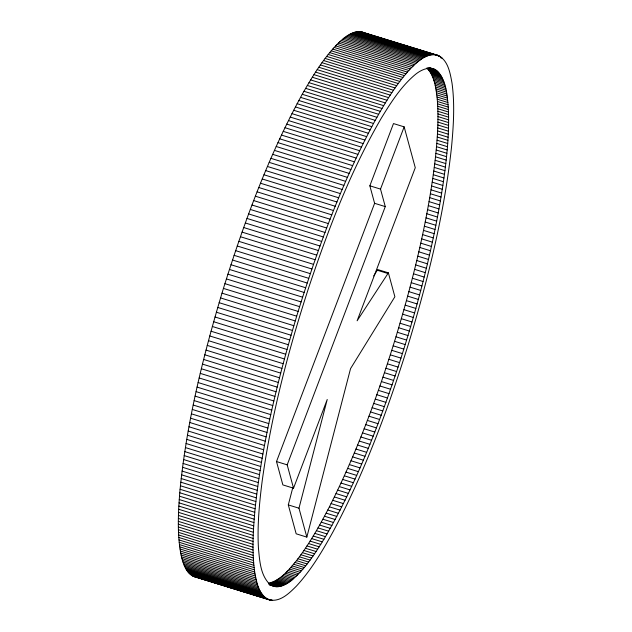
<?xml version="1.0" encoding="UTF-8"?>
<svg xmlns="http://www.w3.org/2000/svg" width="632" height="632" viewBox="0 0 632 632"><rect width="100%" height="100%" fill="white"/><g stroke="black" fill="none" stroke-linecap="round" stroke-linejoin="round"><path stroke-width="0.95" d="M198.969 577.379C187.428 577.601 183.035 564.234 181.084 554.991C177.055 534.514 178.2 513.445 179.757 492.763C186.29 423.235 203.314 355.121 223.436 288.405C244.308 221.729 268.568 155.67 302.238 94.287C312.627 76.124 323.584 57.891 338.452 42.992C345.222 36.593 355.405 28.061 365.162 33.283L393.175 41.91M269.611 599.934C258.678 595.699 256.592 582.127 254.696 571.992C251.805 551.025 253.163 529.75 255.099 508.76C262.233 441.665 278.625 375.89 298.13 311.418C318.252 246.962 341.715 183.193 373.512 123.493C384.122 104.28 395.348 85.091 410.302 68.888C417.31 61.968 426.244 52.804 437.083 55.079C448.025 59.305 450.103 72.877 451.998 83.021C454.89 103.988 453.531 125.262 451.603 146.245C444.462 213.347 428.069 279.123 408.564 343.595C388.443 408.051 364.98 471.82 333.183 531.512C322.581 550.725 311.347 569.914 296.392 586.125C289.385 593.045 280.45 602.201 269.611 599.934L193.969 576.597M279.297 586.567L268.632 583.281C280.711 580.334 288.871 569.724 296.487 560.655C309.38 543.978 319.745 525.516 329.414 506.832C356.962 452.441 378.007 394.984 395.964 336.793C413.352 279.06 427.919 220.236 435.132 160.291C437.368 140.035 438.94 119.559 437.249 99.2C435.93 88.417 434.832 76.14 426.805 68.003L437.478 71.29C446.484 80.706 447.061 94.855 448.27 107.116C449.486 129.576 447.338 152.059 444.47 174.314C435.377 239.891 418.495 304.182 398.081 367.081C378.56 425.399 356.456 483.338 325.488 536.663C315.992 552.171 306.07 567.971 292.103 579.892C286.146 585.098 276.144 590.075 269.216 583.723C260.21 574.306 259.633 560.157 258.425 547.889C257.208 525.437 259.357 502.954 262.225 480.699C271.318 415.113 288.2 350.831 308.613 287.931C328.142 229.606 350.239 171.675 381.207 118.35C390.702 102.834 400.625 87.042 414.592 75.121C420.557 69.915 430.558 64.938 437.478 71.29M373.694 275.979L377.707 269.564L388.38 272.85L394.882 296.748L350.547 368.63L306.836 537.097L296.171 533.811L288.303 504.913L292.766 487.746M306.836 537.097L298.976 508.199L327.226 399.487L293.532 488.188L282.86 484.902L276.508 461.558L374.61 203.314L369.846 185.808L393.483 123.572L404.156 126.858L415.271 167.709L357.12 320.795L388.38 272.85M293.532 488.188L287.181 464.844L385.275 206.601L380.511 189.094L404.156 126.858M361.409 31.829L438.031 55.403M360.406 31.671L438.956 55.806M395.04 42.486L439.856 56.295M359.379 31.6L434.081 54.613M373.504 36.158L376.301 37.019M414.584 48.814L417.389 49.675M424.854 51.974L427.659 52.835M438.861 56.288L440.733 56.864M358.328 31.608L433.031 54.621M357.254 31.703L431.948 54.715M440.528 57.678L442.392 58.255M356.156 31.877L430.85 54.889M355.034 32.137L429.728 55.15M353.888 32.477L428.583 55.49M352.719 32.904L427.414 55.916M351.526 33.417L426.221 56.422M350.31 34.002L425.012 57.014M349.077 34.673L423.772 57.686M347.821 35.431L422.516 58.444M346.541 36.269L421.236 59.282M345.246 37.185L419.94 60.198M343.927 38.189L418.621 61.201M342.584 39.271L417.278 62.276M341.225 40.432L415.919 63.437M430.566 68.003L434.152 69.149M429.626 67.829L435.021 69.567M428.757 67.869L435.867 70.065M427.793 67.893L436.688 70.634M339.85 41.672L414.545 64.685M427.58 68.73L438.245 72.016M428.322 69.536L438.987 72.822M429.033 70.421L439.706 73.707M338.452 42.992L413.146 66.005M429.721 71.384L440.393 74.671M430.384 72.427L441.057 75.714M337.038 44.398L411.732 67.411M431.024 73.541L441.697 76.828M431.632 74.734L442.305 78.02M335.608 45.875L410.302 68.888M432.217 75.998L442.89 79.284M432.77 77.349L443.443 80.635M334.154 47.44L408.849 70.452M433.299 78.763L443.972 82.049M332.693 49.075L407.387 72.088M433.797 80.256L444.47 83.543M434.271 81.828L444.944 85.115M331.208 50.797L405.902 73.802M434.713 83.471L445.386 86.758M329.707 52.59L404.401 75.595M435.132 85.186L445.805 88.472M435.519 86.971L446.192 90.258M328.19 54.455L402.892 77.467M435.882 88.836L446.548 92.122M326.665 56.406L401.36 79.411M436.214 90.763L446.879 94.05M325.117 58.428L399.819 81.433M436.514 92.77L447.187 96.056M436.791 94.84L447.456 98.134M323.56 60.522L398.255 83.535M437.036 96.988L447.709 100.275M321.988 62.694L396.683 85.707M437.249 99.2L447.922 102.487M320.4 64.938L395.103 87.951M437.439 101.483L448.112 104.77M318.805 67.253L393.499 90.265M437.597 103.83L448.27 107.116M437.731 106.247L448.404 109.534M317.193 69.646L391.895 92.659M437.834 108.728L448.499 112.014M315.573 72.111L390.268 95.116M437.905 111.279L448.578 114.566M313.938 74.639L388.641 97.652M437.944 113.894L448.617 117.181M312.295 77.246L386.989 100.251M437.96 116.572L448.633 119.859M310.644 79.916L385.338 102.921M437.944 119.314L448.617 122.6M437.905 122.11L448.578 125.405M308.977 82.658L383.671 105.663M437.834 124.978L448.499 128.264M307.302 85.462L382.005 108.475M437.731 127.901L448.404 131.187M305.619 88.338L380.322 111.35M437.597 130.887L448.27 134.174M303.937 91.277L378.631 114.289M437.439 133.937L448.112 137.223M302.238 94.287L376.933 117.291M437.249 137.033L447.922 140.32M300.532 97.352L375.226 120.364M437.036 140.193L447.709 143.48M298.817 100.488L373.512 123.493M436.791 143.409L447.464 146.695M297.103 103.68L371.798 126.692M436.514 146.679L447.187 149.966M436.214 150.005L446.879 153.292M295.381 106.934L370.076 129.947M435.882 153.379L446.548 156.665M293.651 110.252L368.345 133.257M435.519 156.807L446.192 160.101M291.913 113.626L366.615 136.638M435.132 160.291L445.805 163.577M290.175 117.054L364.877 140.067M434.713 163.822L445.386 167.109M288.437 120.546L363.131 143.559M434.271 167.401L444.944 170.687M286.691 124.093L361.393 147.106M433.797 171.027L444.47 174.314M284.945 127.696L359.648 150.708M433.299 174.701L443.972 177.987M283.199 131.353L357.894 154.358M432.77 178.422L443.443 181.708M281.453 135.058L356.148 158.071M432.217 182.182L442.89 185.468M279.7 138.819L354.394 161.832M431.632 185.99L442.305 189.276M277.954 142.627L352.648 165.639M431.024 189.837L441.697 193.123M430.384 193.732L441.057 197.018M276.2 146.49L350.894 169.495M429.728 197.658L440.393 200.944M274.454 150.392L349.148 173.405M429.033 201.624L439.706 204.918M272.7 154.35L347.395 177.355M369.846 185.808L380.511 189.094M428.322 205.629L438.987 208.923M270.954 158.348L345.649 181.36M427.58 209.674L438.245 212.96M269.208 162.392L343.911 185.405M426.805 213.75L437.478 217.037M267.47 166.485L342.165 189.489M426.015 217.858L436.688 221.145M374.61 203.314L385.275 206.601M265.732 170.608L340.427 193.621M425.194 222.006L435.867 225.292M263.994 174.78L338.697 197.792M424.356 226.177L435.021 229.463M262.272 178.99L336.967 202.003M423.487 230.38L434.152 233.666M260.542 183.24L335.244 206.253M422.587 234.614L433.26 237.901M258.828 187.522L333.522 210.535M421.67 238.872L432.343 242.159M257.113 191.844L331.808 214.856M420.73 243.154L431.403 246.448M255.407 196.204L330.102 219.209M419.767 247.468L430.439 250.754M253.708 200.589L328.403 223.602M418.779 251.805L429.444 255.091M252.018 205.013L326.712 228.018M417.76 256.158L428.433 259.444M416.725 260.534L427.398 263.82M250.335 209.461L325.03 232.473M415.666 264.927L426.339 268.213M248.66 213.94L323.355 236.953M414.592 269.343L425.265 272.629M246.993 218.443L321.688 241.456M413.486 273.775L424.159 277.061M245.335 222.978L320.029 245.99M412.364 278.222L423.037 281.509M243.691 227.536L318.386 250.548M377.43 270.275L388.103 273.561M411.219 282.678L421.892 285.964M242.056 232.118L316.75 255.131M410.057 287.149L420.722 290.436M240.429 236.724L315.123 259.728M408.864 291.636L419.537 294.923M238.817 241.345L313.512 264.358M407.664 296.132L418.337 299.418M237.213 245.99L311.916 268.995M406.439 300.635L417.104 303.921M235.625 250.651L310.328 273.656M405.191 305.137L415.864 308.432M234.053 255.328L308.748 278.333M403.927 309.656L414.6 312.943M232.489 260.021L307.192 283.025M402.639 314.175L413.312 317.462M230.949 264.721L305.643 287.734M401.344 318.702L412.009 321.988M229.416 269.445L304.111 292.45M400.024 323.221L410.689 326.507M227.899 274.17L302.594 297.182M398.681 327.747L409.354 331.034M226.39 278.91L301.093 301.922M397.331 332.274L408.003 335.56M224.905 283.657L299.608 306.662M395.964 336.793L406.629 340.079M223.436 288.405L298.13 311.418M394.573 341.312L405.246 344.598M393.175 345.822L403.84 349.109M221.982 293.161L296.685 316.174M391.753 350.326L402.426 353.612M220.552 297.925L295.247 320.938M390.323 354.829L400.988 358.115M219.13 302.688L293.825 325.693M388.87 359.316L399.543 362.602M217.732 307.452L292.426 330.457M387.408 363.795L398.081 367.081M216.349 312.208L291.044 335.221M385.939 368.259L396.604 371.545M214.991 316.972L289.685 339.984M384.446 372.706L395.118 375.993M213.648 321.728L288.342 344.74M382.945 377.146L393.618 380.432M212.32 326.475L287.015 349.488M381.436 381.57L392.109 384.856M211.017 331.223L285.711 354.228M379.911 385.97L390.576 389.257M209.737 335.955L284.432 358.968M378.37 390.355L389.043 393.641M208.473 340.68L283.168 363.692M376.822 394.724L387.495 398.01M207.233 345.396L281.927 368.409M375.266 399.068L385.939 402.355M206.016 350.104L280.711 373.109M373.702 403.382L384.375 406.676M204.823 354.789L279.518 377.802M372.122 407.679L382.795 410.966M203.646 359.466L278.341 382.471M370.534 411.953L381.207 415.24M202.493 364.119L277.195 387.132M368.946 416.196L379.611 419.482M201.371 368.756L276.065 391.769M367.342 420.414L378.007 423.701M200.265 373.378L274.96 396.39M365.731 424.601L376.403 427.888M199.183 377.976L273.877 400.988M364.111 428.757L374.784 432.043M362.492 432.881L373.157 436.167M198.132 382.55L272.827 405.562M360.856 436.973L371.529 440.259M197.097 387.1L271.792 410.113M359.221 441.033L369.894 444.32M196.094 391.635L270.788 414.639M357.586 445.054L368.259 448.341M195.106 396.13L269.809 419.142M355.942 449.036L366.607 452.322M194.15 400.601L268.853 423.614M354.291 452.986L364.964 456.272M193.226 405.049L267.921 428.054M352.64 456.889L363.305 460.175M192.318 409.457L267.012 432.47M350.981 460.76L361.654 464.046M191.441 413.842L266.135 436.846M349.322 464.583L359.995 467.87M190.588 418.187L265.29 441.199M347.663 468.367L358.336 471.654M189.766 422.5L264.46 445.505M346.004 472.104L356.677 475.39M188.968 426.774L263.663 449.787M344.337 475.801L355.01 479.088M188.194 431.016L262.896 454.021M342.678 479.443L353.351 482.729M276.508 461.558L287.181 464.844M187.451 435.219L262.154 458.224M341.011 483.046L351.684 486.332M186.74 439.374L261.435 462.387M339.352 486.601L350.025 489.887M337.693 490.1L348.358 493.387M186.053 443.498L260.747 466.503M336.034 493.553L346.699 496.839M185.397 447.575L260.092 470.587M334.375 496.95L345.048 500.244M184.765 451.603L259.46 474.616M332.716 500.299L343.389 503.586M184.165 455.593L258.859 478.606M331.065 503.593L341.738 506.88M183.588 459.543L258.291 482.548M329.414 506.832L340.087 510.119M183.043 463.438L257.745 486.442M327.771 510.016L338.444 513.303M182.53 467.285L257.232 490.29M326.136 513.144L336.801 516.431M182.048 471.077L256.742 494.09M288.303 504.913L298.976 508.199M324.5 516.218L335.165 519.504M181.589 474.829L256.284 497.834M322.865 519.228L333.538 522.514M181.163 478.527L255.857 501.532M321.246 522.182L331.918 525.468M180.768 482.169L255.462 505.173M319.626 525.073L330.299 528.36M318.014 527.902L328.687 531.188M180.397 485.755L255.099 508.76M316.411 530.667L327.084 533.953M180.065 489.287L254.759 512.299M314.823 533.376L325.488 536.663M179.757 492.763L254.451 515.775M313.235 536.015L323.908 539.301M179.48 496.183L254.175 519.188M311.655 538.59L322.328 541.877M179.235 499.541L253.93 522.553M310.091 541.103L320.756 544.389M179.014 502.843L253.716 525.856M308.535 543.552L319.2 546.838M178.832 506.082L253.527 529.095M306.986 545.929L317.651 549.216M305.446 548.244L316.118 551.531M178.674 509.266L253.369 532.278M303.921 550.488L314.594 553.774M178.548 512.378L253.25 535.391M302.412 552.66L313.077 555.947M178.453 515.436L253.155 538.448M300.911 554.762L311.576 558.048M178.39 518.422L253.084 541.434M299.418 556.8L310.091 560.086M178.358 521.353L253.053 544.357M297.948 558.759L308.613 562.046M178.358 524.212L253.053 547.217M296.487 560.655L307.152 563.942M295.033 562.472L305.706 565.759M178.382 527.001L253.077 550.014M293.603 564.218L304.276 567.512M178.437 529.727L253.14 552.731M292.182 565.893L302.854 569.179M178.532 532.381L253.227 555.386M290.783 567.497L301.456 570.783M289.393 569.021L300.066 572.308M178.651 534.964L253.345 557.977M288.026 570.475L298.699 573.761M178.801 537.476L253.495 560.489M286.667 571.849L297.34 575.144M178.975 539.926L253.677 562.938M285.332 573.153L296.005 576.439M284.013 574.377L294.686 577.664M179.188 542.296L253.882 565.308M282.709 575.531L293.382 578.817M179.425 544.594L254.127 567.607M281.43 576.605L292.103 579.892M280.166 577.601L290.839 580.887M179.701 546.822L254.396 569.835M278.917 578.517L289.59 581.803M180.001 548.979L254.696 571.992M277.693 579.362L288.366 582.649M276.484 580.121L287.157 583.415M180.333 551.057L255.028 574.069M275.299 580.808L285.972 584.094M274.138 581.416L284.803 584.703M180.689 553.063L255.391 576.068M272.992 581.946L283.665 585.232M271.871 582.396L282.536 585.682M181.084 554.991L255.778 577.996M270.765 582.767L281.438 586.062M269.682 583.067L280.355 586.354M181.502 556.839L256.197 579.852M268.482 583.692L278.262 586.701M269.248 584.292L277.25 586.757M269.145 584.545L276.263 586.733M269.896 584.892L271.673 585.445M269.872 585.034L275.299 586.638M181.953 558.617L256.647 581.63M182.435 560.315L257.129 583.32M182.94 561.935L257.635 584.94M183.478 563.475L258.18 586.488M184.046 564.937L258.741 587.95M184.647 566.319L259.341 589.332M185.271 567.623L259.965 590.636M185.919 568.847L260.621 591.86M186.598 569.985L261.3 592.998M187.309 571.052L262.011 594.064M188.052 572.031L262.746 595.044M188.81 572.932L263.512 595.937M189.608 573.745L264.302 596.758M190.422 574.48L265.124 597.493M191.267 575.136L265.969 598.149M197.919 577.387L225 585.73M230.601 587.46L235.27 588.898M239.007 590.043L245.54 592.058M247.412 592.634L255.81 595.226M257.682 595.794L266.08 598.386M269.817 599.539L272.621 600.4M192.144 575.705L266.838 598.717M196.892 577.316L271.594 600.329M193.044 576.194L270.591 600.171"/></g></svg>
